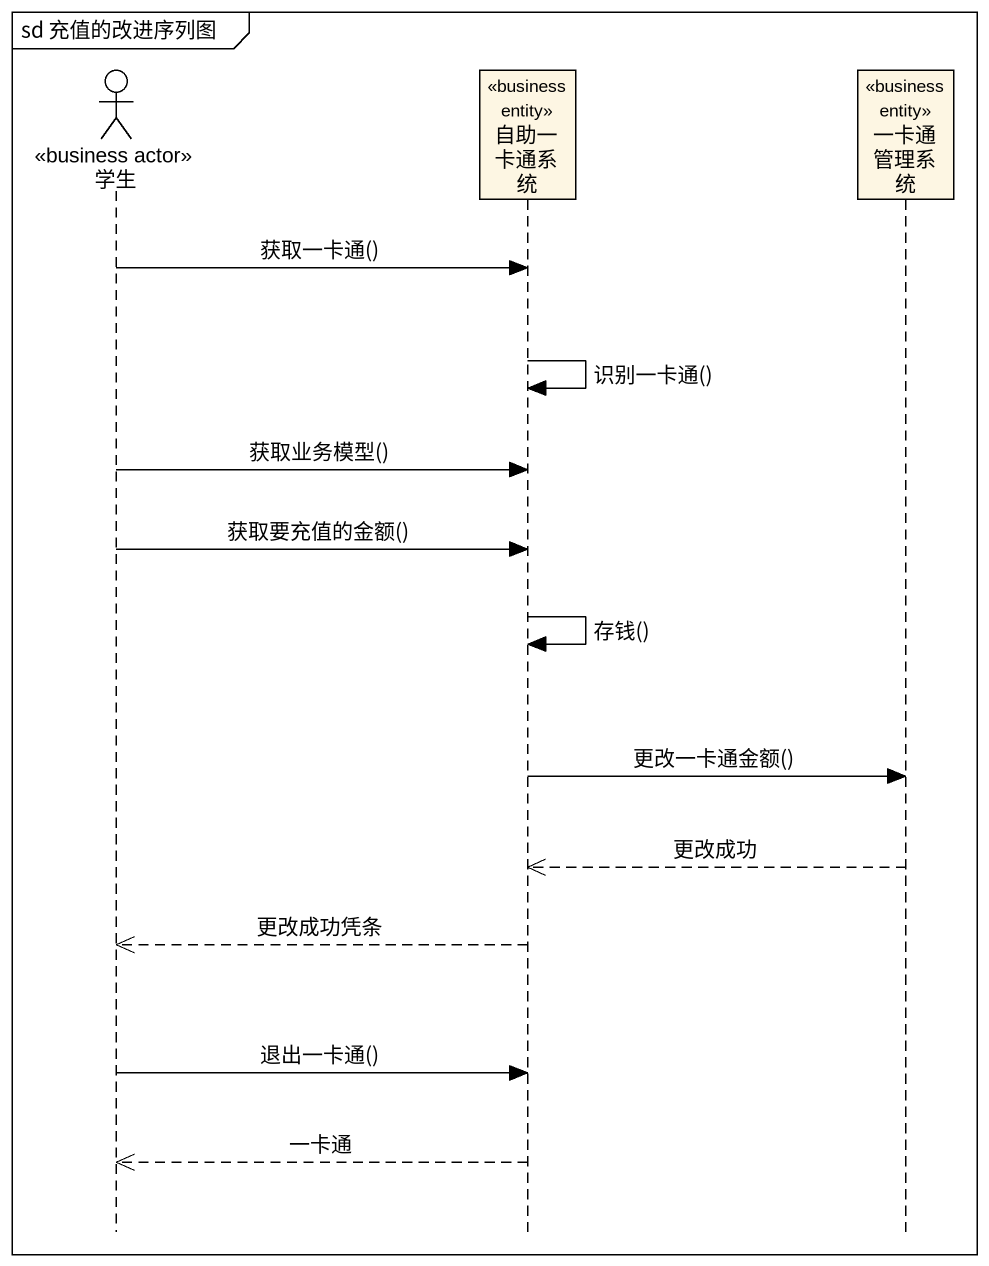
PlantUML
@startuml
mainframe sd 充值的改进序列图
hide footbox
actor 学生 <<business actor>>
participant 自助一卡通系统 <<business entity>>
participant 一卡通管理系统 <<business entity>>

学生 -> 自助一卡通系统 : 获取一卡通()
自助一卡通系统 -> 自助一卡通系统 : 识别一卡通()
学生 -> 自助一卡通系统 : 获取业务模型()
学生 -> 自助一卡通系统 : 获取要充值的金额()
自助一卡通系统 -> 自助一卡通系统 : 存钱()
自助一卡通系统 -> 一卡通管理系统 : 更改一卡通金额()
一卡通管理系统 -->> 自助一卡通系统 : 更改成功
自助一卡通系统 -->> 学生 : 更改成功凭条
学生 -> 自助一卡通系统 : 退出一卡通()
自助一卡通系统 -->> 学生 : 一卡通
@enduml
